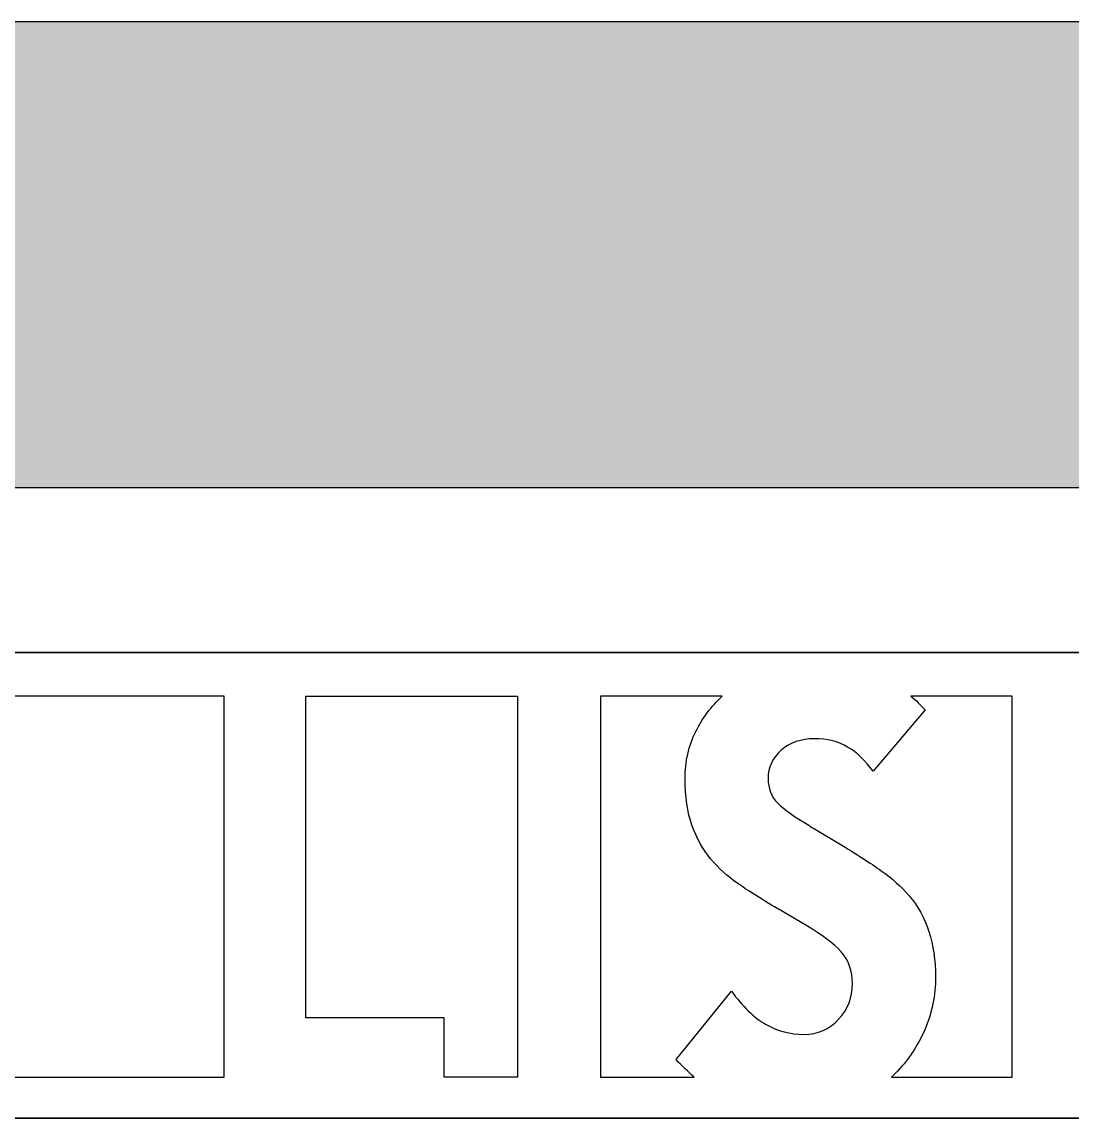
# Model space of a CAD drawing. Extents: x 0 to 338, y -185 to -55.
# Drawn here: x 168.9 to 252.6, y -185.4 to -98 of the extents above; entities that cross this region are included whole.
import ezdxf

# ---------------------------------------------------------------- set-up
doc = ezdxf.new("R2010")
doc.units = 0
doc.layers.add('CALQUE_1', color=7, linetype='CONTINUOUS')

# ---------------------------------------------------------------- blocks, each defined once
blk = doc.blocks.new('*U6')
at = {"layer": 'CALQUE_1', "color": 250}
for points in [[(0, -135.104), (0, -97.985), (337.44, -135.104)], [(337.44, -135.104), (0, -97.985), (337.44, -97.985)]]:
    blk.add_solid(points, dxfattribs=at)
blk = doc.blocks.new('BLOCK_5')
at = {"layer": 'CALQUE_1', "color": 250}
blk.add_lwpolyline([(208.398, -182.091), (202.55, -182.091), (202.55, -177.367), (191.514, -177.367), (191.514, -151.722), (208.398, -151.722), (208.398, -182.091)], dxfattribs=at)
for points, knots in [([(185.003, -182.091), (185.003, -182.091), (160.976, -182.091), (160.976, -182.091), (161.263, -181.908), (161.539, -181.713), (161.801, -181.505), (164.027, -179.743), (165.14, -177.272), (165.14, -174.091), (165.14, -171.869), (164.588, -170.077), (163.485, -168.717), (162.381, -167.357), (160.817, -166.37), (158.794, -165.757), (162.105, -164.301), (163.76, -161.811), (163.76, -158.285), (163.76, -155.45), (162.758, -153.304), (160.753, -151.847), (160.694, -151.804), (160.631, -151.764), (160.57, -151.722), (160.57, -151.722), (185.003, -151.722), (185.003, -151.722), (185.003, -151.722), (185.003, -182.091), (185.003, -182.091)], [0, 0, 0, 0, 1, 1, 1, 2, 2, 2, 3, 3, 3, 4, 4, 4, 5, 5, 5, 6, 6, 6, 7, 7, 7, 8, 8, 8, 9, 9, 9, 10, 10, 10, 10]), ([(234, -177.482), (233.264, -178.287), (232.345, -178.689), (231.241, -178.689), (230.138, -178.689), (229.117, -178.421), (228.179, -177.884), (227.241, -177.348), (226.331, -176.467), (225.448, -175.24), (225.448, -175.24), (221.034, -180.701), (221.034, -180.701), (221.517, -181.216), (222.001, -181.676), (222.486, -182.091), (222.486, -182.091), (215.02, -182.091), (215.02, -182.091), (215.02, -182.091), (215.02, -151.722), (215.02, -151.722), (215.02, -151.722), (224.715, -151.722), (224.715, -151.722), (223.834, -152.552), (223.13, -153.493), (222.606, -154.549), (222.035, -155.698), (221.751, -156.944), (221.751, -158.285), (221.751, -159.742), (221.934, -160.986), (222.303, -162.021), (222.67, -163.055), (223.166, -163.946), (223.792, -164.693), (224.417, -165.44), (225.117, -166.083), (225.889, -166.619), (226.662, -167.156), (227.746, -167.845), (229.145, -168.688), (229.255, -168.727), (229.402, -168.803), (229.586, -168.918), (229.586, -168.918), (231.517, -170.067), (231.517, -170.067), (232.694, -170.757), (233.586, -171.438), (234.193, -172.108), (234.8, -172.779), (235.104, -173.631), (235.104, -174.665), (235.104, -175.739), (234.736, -176.677), (234, -177.482)], [0, 0, 0, 0, 1, 1, 1, 2, 2, 2, 3, 3, 3, 4, 4, 4, 5, 5, 5, 6, 6, 6, 7, 7, 7, 8, 8, 8, 9, 9, 9, 10, 10, 10, 11, 11, 11, 12, 12, 12, 13, 13, 13, 14, 14, 14, 15, 15, 15, 16, 16, 16, 17, 17, 17, 18, 18, 18, 19, 19, 19, 19]), ([(247.849, -182.091), (247.849, -182.091), (238.215, -182.091), (238.215, -182.091), (238.31, -182.002), (238.405, -181.914), (238.497, -181.821), (239.508, -180.806), (240.299, -179.637), (240.87, -178.315), (241.44, -176.993), (241.725, -175.585), (241.725, -174.091), (241.725, -171.447), (241.026, -169.301), (239.628, -167.653), (239.002, -166.926), (238.257, -166.255), (237.394, -165.642), (236.529, -165.029), (235.398, -164.301), (234, -163.458), (234, -163.458), (232.069, -162.308), (232.069, -162.308), (231.848, -162.193), (231.701, -162.098), (231.628, -162.021), (230.487, -161.37), (229.659, -160.785), (229.145, -160.268), (228.629, -159.75), (228.372, -159.089), (228.372, -158.285), (228.372, -157.404), (228.721, -156.656), (229.421, -156.043), (230.119, -155.431), (231.002, -155.124), (232.069, -155.124), (233.098, -155.124), (233.981, -155.344), (234.718, -155.784), (235.453, -156.225), (236.133, -156.868), (236.759, -157.71), (236.759, -157.71), (240.897, -152.825), (240.897, -152.825), (240.531, -152.426), (240.153, -152.061), (239.766, -151.722), (239.766, -151.722), (247.849, -151.722), (247.849, -151.722), (247.849, -151.722), (247.849, -182.091), (247.849, -182.091)], [0, 0, 0, 0, 1, 1, 1, 2, 2, 2, 3, 3, 3, 4, 4, 4, 5, 5, 5, 6, 6, 6, 7, 7, 7, 8, 8, 8, 9, 9, 9, 10, 10, 10, 11, 11, 11, 12, 12, 12, 13, 13, 13, 14, 14, 14, 15, 15, 15, 16, 16, 16, 17, 17, 17, 18, 18, 18, 19, 19, 19, 19])]:
    blk.add_open_spline(points, degree=3, knots=knots, dxfattribs=at)

msp = doc.modelspace()

# ---------------------------------------------------------------- linework, layer by layer
at = {"layer": 'CALQUE_1', "color": 7}
msp.add_lwpolyline([(0, -97.985), (0, -135.104), (337.44, -135.104), (337.44, -97.985), (0, -97.985)], dxfattribs=at)
at = {"layer": 'CALQUE_1', "color": 250}
for points in [[(0, -148.243), (0, -185.362), (337.44, -185.362), (337.44, -148.243), (0, -148.243)], [(337.44, -185.361), (0, -185.361), (0, -148.243), (337.44, -148.243), (337.44, -185.361)]]:
    msp.add_lwpolyline(points, dxfattribs=at)

# ---------------------------------------------------------------- block references
msp.add_blockref('*U6', (0, 0), dxfattribs=at)
at = {"layer": 'CALQUE_1'}
msp.add_blockref('BLOCK_5', (0, 0), dxfattribs=at)

doc.saveas('drawing.dxf')
